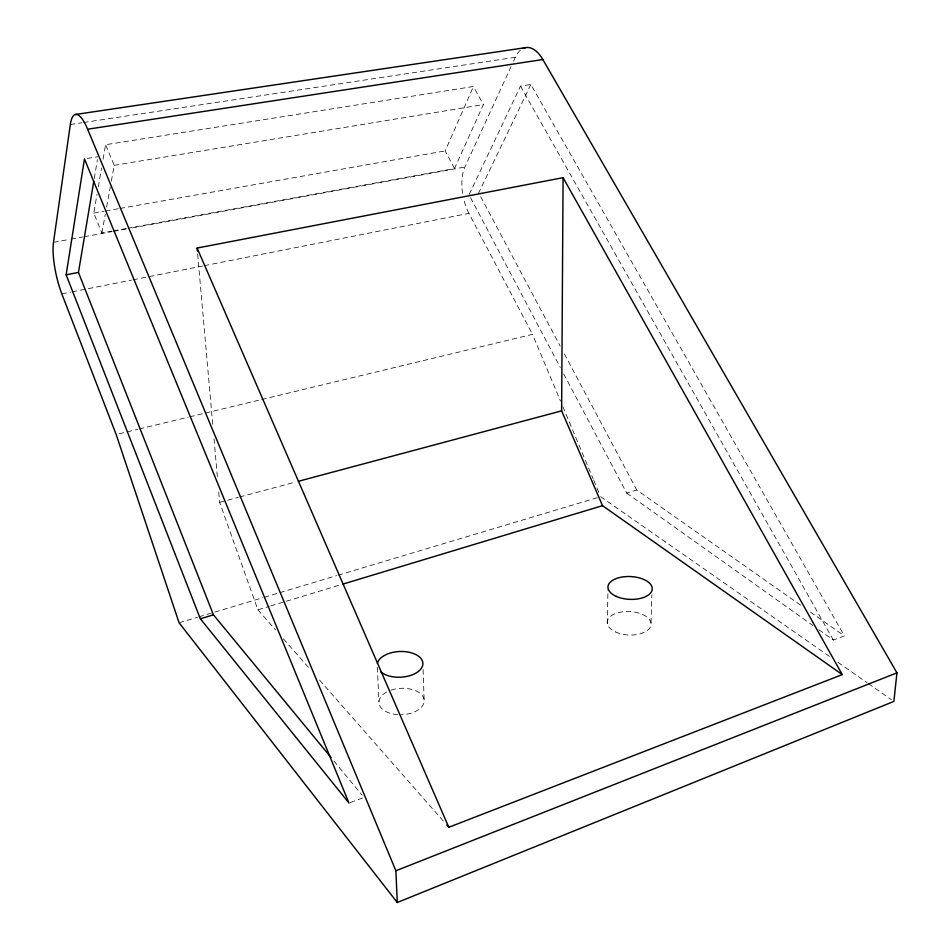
<?xml version="1.0" encoding="UTF-8"?>
<svg xmlns="http://www.w3.org/2000/svg" width="950" height="950" viewBox="0 0 950 950"><rect width="100%" height="100%" fill="white"/><g stroke="black" fill="none" stroke-linecap="round" stroke-linejoin="round"><path stroke-width="0.71" stroke-dasharray="4.75 3.56" d="M607.299 623.414L607.976 589.594M650.976 622.82L651.878 594.854M94.264 178.422L97.423 159.624M112.088 231.147L101.888 233.023L93.777 213.073L97.043 194.168M98.289 186.889L101.555 167.984M103.063 159.256L105.581 144.709L473.456 86.486L483.396 104.595L454.504 168.506L128.107 228.226M101.888 233.023L105.296 214.296M106.614 207.088L110.283 186.924M111.34 181.165L114.226 165.324L105.581 144.709M454.504 168.506L445.194 150.896L473.456 86.486M462.614 193.467A33.82 16.245 79.5 0 1 464.894 167.022L511.053 66.642M513.511 61.287L515.363 57.273A37.086 19.059 82 0 1 520.933 49.792M818.841 629.719L833.34 640.039L844.372 635.906L530.848 84.491L520.481 86.153L469.015 194.821L560.31 367.496M530.848 84.491L478.693 192.957L560.179 346.085M350.336 802.524L364.004 797.477M218.714 492.005L219.628 502.36L257.889 609.793L269.242 606.373M270.655 605.946L284.834 601.659M286.259 601.231L340.147 584.939M563.778 374.039L626.715 493.074L636.797 490.046L801.883 606.053M179.075 622.773L197.529 617.251M198.942 616.823L262.817 597.716M264.243 597.301L278.433 593.049M279.846 592.634L336.621 575.653M338.046 575.225L597.788 497.539M219.628 502.36L238.236 497.384M239.661 496.992L295.474 482.066M119.059 433.817L137.786 429.317M139.222 428.961L188.207 417.181M189.644 416.836L204.048 413.369M205.497 413.024L260.229 399.855M261.678 399.511L532.487 334.353L560.548 401.197M61.821 293.871L70.549 292.149M71.998 291.864L131.611 280.072M133.059 279.787L202.849 265.976M204.297 265.691L468.896 213.346L532.487 334.353M113.537 230.886L126.659 228.487M53.485 242.333L69.528 239.388M70.989 239.127L82.662 236.989M84.123 236.728L111.839 231.646M113.299 231.384L126.433 228.974M132.264 227.905L464.894 167.022M93.777 213.073L103.978 211.268M105.438 211.007L118.56 208.691M120.021 208.43L445.194 150.896M114.226 165.324L483.396 104.595M87.151 158.472L97.909 156.738M70.336 124.509L82.044 122.74M83.505 122.514L515.363 57.273M600.626 496.696L830.621 657.234M837.924 662.34L867.124 682.717M868.336 683.572L891.456 699.711M810.386 612.026L844.372 635.906M626.715 493.074L812.796 625.421M257.889 609.793L275.512 629.874M283.349 638.792L308.798 667.791M319.568 680.057L443.899 821.703M333.889 760.95L362.116 795.197M520.481 86.153L833.34 640.039M564.359 353.934L636.797 490.046M562.839 406.647L593.18 478.954M593.75 480.32L600.056 495.33M197.636 253.971L212.954 426.954M213.999 438.781L217.538 478.705M377.352 667.351L378.955 701.611M423.106 669.607L424.163 701.041M391.032 690.151A22.634 13.193 -2.8 0 1 423.593 697.834A22.634 13.193 -2.8 0 1 400.781 714.721M397.801 714.637A22.634 13.193 -2.8 0 1 379.347 704.722A22.634 13.193 -2.8 0 1 389.761 690.602M468.896 213.346A33.82 16.245 79.5 0 1 463.398 197.743M615.398 631.893A21.957 11.733 3 0 0 650.833 625.884A21.957 11.733 3 0 0 621.264 612.014A21.957 11.733 3 0 0 615.398 631.893"/><path stroke-width="1.43" d="M446.844 825.051L448.804 827.284L842.27 674.619L602.514 505.661L561.628 410.851L563.077 177.674L197.113 248.057L197.374 251.014M896.943 672.849L893.891 701.409L397.278 902.5L179.075 622.773L116.173 434.506L61.821 293.871A38.226 9.512 77.8 0 1 53.485 242.333L70.336 124.509A42.417 11.412 78.9 0 1 87.649 129.224L542.83 59.517L896.943 672.849L395.877 870.77L397.278 902.5M66.144 274.799L84.455 158.899L348.971 803.023L200.343 618.771L66.144 274.799L78.446 272.424L93.777 181.319M342.986 584.084L602.514 505.661M200.343 618.771L213.441 614.84L331.063 757.53M298.336 481.306L561.628 410.851M75.418 114.487L525.599 47.642M563.077 177.674L842.27 674.619M197.113 248.057L448.804 827.284M87.649 129.224L395.877 870.77M78.446 272.424L213.441 614.84M377.399 663.373A22.883 12.861 -2.7 0 1 409.474 652.329A22.883 12.861 -2.7 0 1 417.311 672.232A22.883 12.861 -2.7 0 1 380.748 671.876M523.189 48.402A37.086 19.059 82 0 1 542.83 59.517M616.182 596.362A22.183 11.412 2.7 0 0 651.985 590.472A22.183 11.412 2.7 0 0 622.084 577.03A22.183 11.412 2.7 0 0 616.182 596.362"/></g></svg>
